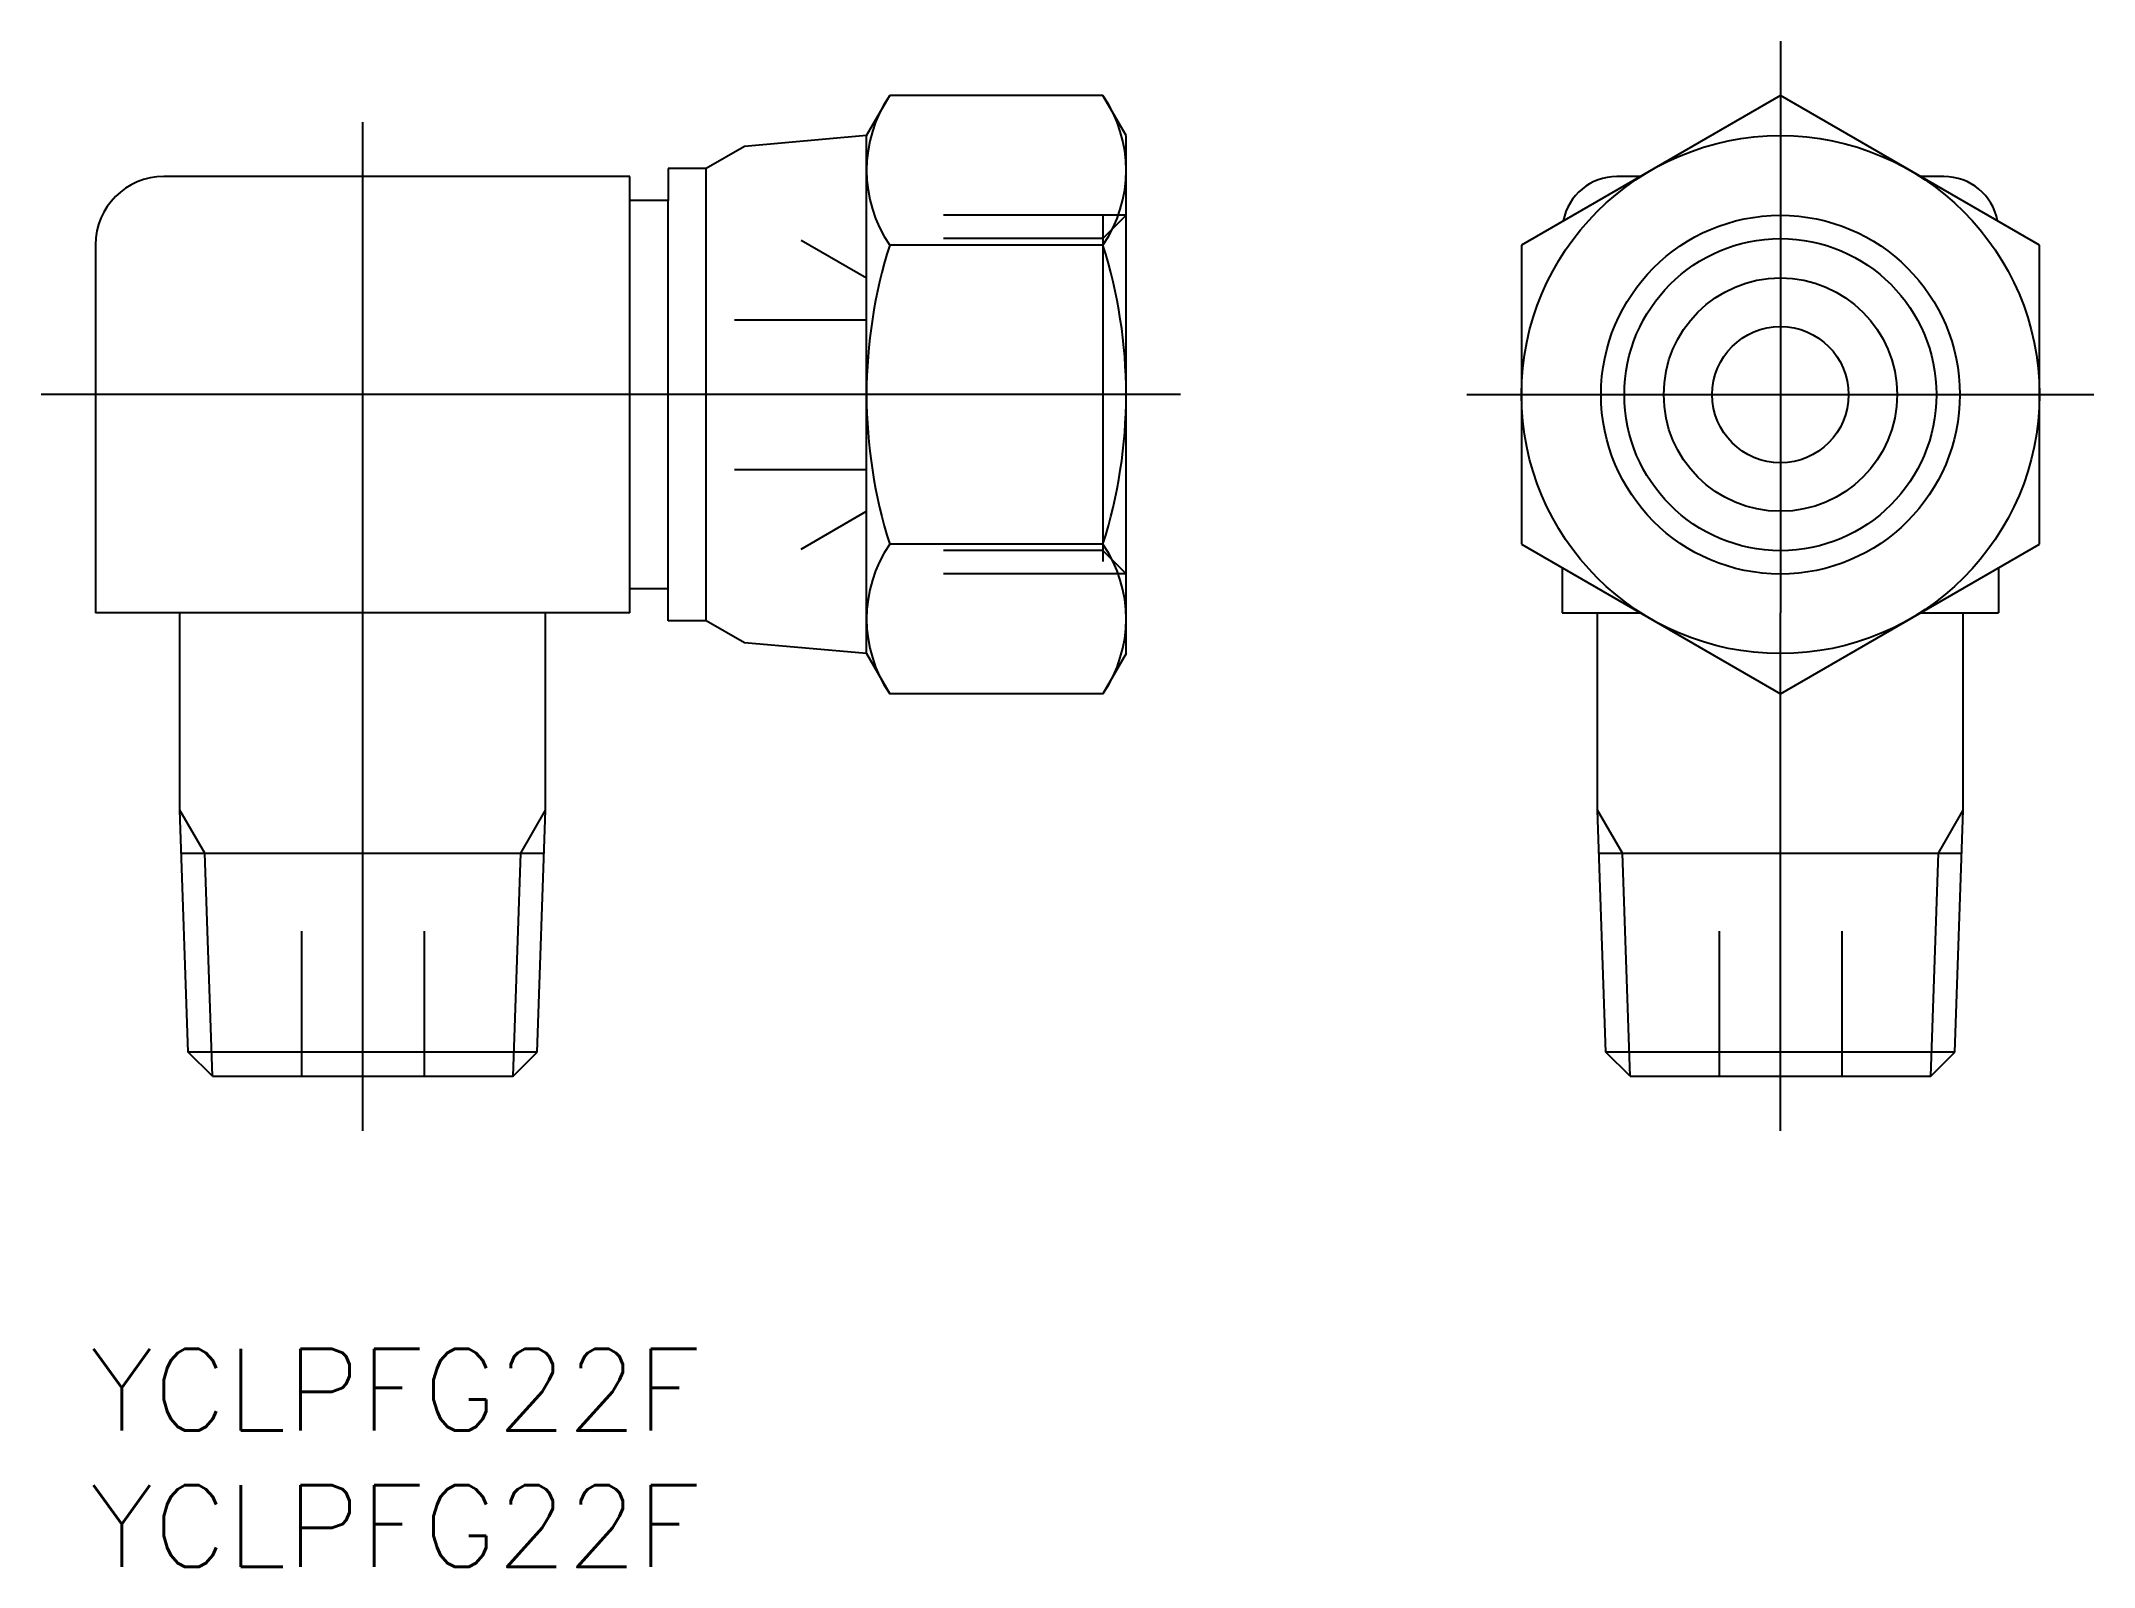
# Model space of a CAD drawing. Extents: x -11.8 to 63.5, y -43 to 13.
import ezdxf

# ---------------------------------------------------------------- set-up
doc = ezdxf.new("R2010")
doc.units = 0
doc.linetypes.add('CENTER', pattern=[50.8, 31.75, -6.35, 6.35, -6.35])
doc.linetypes.add('DASHED', pattern=[19.05, 12.7, -6.35])
doc.layers.get('0').update_dxf_attribs({"linetype": 'CONTINUOUS'})
doc.layers.add('CENTER', color=1, linetype='CENTER')
doc.styles.get("Standard").update_dxf_attribs({"font": 'txt.shx', "height": 3, "bigfont": 'bigfont.shx'})

msp = doc.modelspace()

# ---------------------------------------------------------------- linework, layer by layer
at = {"color": 7, "linetype": 'CONTINUOUS'}
for p, q in [((18.48, 9.5), (19.329, 10.97)), ((27.151, 10.97), (19.329, 10.97)), ((28, 9.5), (27.151, 10.97)), ((52, 10.97), (42.5, 5.485)), ((61.5, 5.485), (52, 10.97)), ((14, 9.108), (12.6, 8.3)), ((18.48, 9.5), (14, 9.108)), ((18.48, -9.5), (18.48, 9.5)), ((28, -9.5), (28, 9.5)), ((11.2, 8.3), (11.2, 7.125)), ((12.6, 8.3), (11.2, 8.3)), ((12.6, -8.3), (12.6, 8.3)), ((9.8, 8), (-7.3, 8)), ((9.8, -8), (9.8, 8)), ((46.856, 8), (46, 8)), ((58, 8), (57.144, 8)), ((11.2, 7.125), (9.8, 7.125)), ((11.2, -7.125), (11.2, 7.125)), ((-9.8, 5.5), (-9.8, -8)), ((27.151, 5.485), (19.329, 5.485)), ((42.5, 5.485), (42.5, -5.485)), ((61.5, -5.485), (61.5, 5.485)), ((27.151, -5.485), (19.329, -5.485)), ((42.5, -5.485), (52, -10.97)), ((52, -10.97), (61.5, -5.485)), ((44, -6.351), (44, -8)), ((60, -6.351), (60, -8)), ((11.2, -7.125), (9.8, -7.125)), ((11.2, -8.3), (11.2, -7.125)), ((9.8, -8), (-9.8, -8)), ((-6.709, -15.24), (-6.709, -8)), ((6.709, -15.24), (6.709, -8)), ((44, -8), (46.856, -8)), ((45.291, -15.24), (45.291, -8)), ((57.144, -8), (60, -8)), ((58.709, -15.24), (58.709, -8)), ((12.6, -8.3), (11.2, -8.3)), ((14, -9.108), (12.6, -8.3)), ((18.48, -9.5), (14, -9.108)), ((18.48, -9.5), (19.329, -10.97)), ((28, -9.5), (27.151, -10.97)), ((27.151, -10.97), (19.329, -10.97)), ((-6.4, -24.113), (-6.709, -15.24)), ((6.4, -24.113), (6.709, -15.24)), ((45.6, -24.113), (45.291, -15.24)), ((58.4, -24.113), (58.709, -15.24)), ((-6.654, -16.819), (6.654, -16.819)), ((45.346, -16.819), (58.654, -16.819)), ((6.4, -24.113), (-6.4, -24.113)), ((-5.513, -25), (-6.4, -24.113)), ((5.513, -25), (6.4, -24.113)), ((58.4, -24.113), (45.6, -24.113)), ((46.487, -25), (45.6, -24.113)), ((57.513, -25), (58.4, -24.113)), ((-5.513, -25), (5.513, -25)), ((46.487, -25), (57.513, -25))]:
    msp.add_line(p, q, dxfattribs=at)
at = {"color": 3, "linetype": 'DASHED'}
for p, q in [((28, 6.579), (21.3, 6.579)), ((27.144, 6.579), (27.144, -6.578)), ((28, 6.579), (27.144, 5.722)), ((16.08, 5.665), (18.48, 4.28)), ((27.144, 5.722), (21.3, 5.722)), ((13.64, 2.75), (18.48, 2.75)), ((13.64, -2.75), (18.48, -2.75)), ((16.08, -5.665), (18.48, -4.28)), ((27.144, -5.722), (21.3, -5.722)), ((28, -6.578), (27.144, -5.722)), ((28, -6.578), (21.3, -6.578)), ((-2.25, -19.677), (-2.25, -25)), ((2.25, -19.677), (2.25, -25)), ((49.75, -19.677), (49.75, -25)), ((54.25, -19.677), (54.25, -25))]:
    msp.add_line(p, q, dxfattribs=at)
at = {"color": 3, "linetype": 'CONTINUOUS'}
for p, q in [((-5.798, -16.819), (-6.709, -15.24)), ((5.798, -16.819), (6.709, -15.24)), ((46.202, -16.819), (45.291, -15.24)), ((57.798, -16.819), (58.709, -15.24)), ((-5.513, -25), (-5.798, -16.819)), ((5.513, -25), (5.798, -16.819)), ((46.487, -25), (46.202, -16.819)), ((57.513, -25), (57.798, -16.819))]:
    msp.add_line(p, q, dxfattribs=at)
at = {"color": 7, "linetype": 'CONTINUOUS'}
for radius in [9.5, 6.579, 4.28, 2.5]:
    msp.add_circle((52, 0), radius, dxfattribs=at)
at = {"color": 3, "linetype": 'CONTINUOUS'}
msp.add_circle((52, 0), 5.723, dxfattribs=at)
at = {"color": 7, "linetype": 'CONTINUOUS'}
for centre, radius, start, end in [((23.336, 8.227), 4.856, 145.61575, 214.38425), ((23.144, 8.227), 4.856, 325.61575, 34.38425), ((-7.3, 5.5), 2.5, 90, 180), ((46, 6), 2, 90, 169.31318), ((58, 6), 2, 10.68682, 90), ((36.631, 0), 18.151, 162.41205, 197.58795), ((9.849, 0), 18.151, 342.41205, 17.58795), ((23.336, -8.227), 4.856, 145.61575, 214.38425), ((23.144, -8.227), 4.856, 325.61575, 34.38425)]:
    msp.add_arc(centre, radius, start, end, dxfattribs=at)
at = {"layer": 'CENTER', "color": 1, "linetype": 'CENTER'}
for p, q in [((52, 12.97), (52, -8)), ((0, -8), (0, 10)), ((9.8, 0), (-11.8, 0)), ((30, 0), (9.8, 0)), ((40.5, 0), (63.5, 0)), ((0, -27), (0, -8)), ((52, -27), (52, -8))]:
    msp.add_line(p, q, dxfattribs=at)

# ---------------------------------------------------------------- texts
at = {"color": 7, "linetype": 'CONTINUOUS'}
for p in [(-10, -38), (-10, -43)]:
    msp.add_text('YCLPFG22F', height=3, dxfattribs=at).set_placement(p)

doc.saveas('drawing.dxf')
